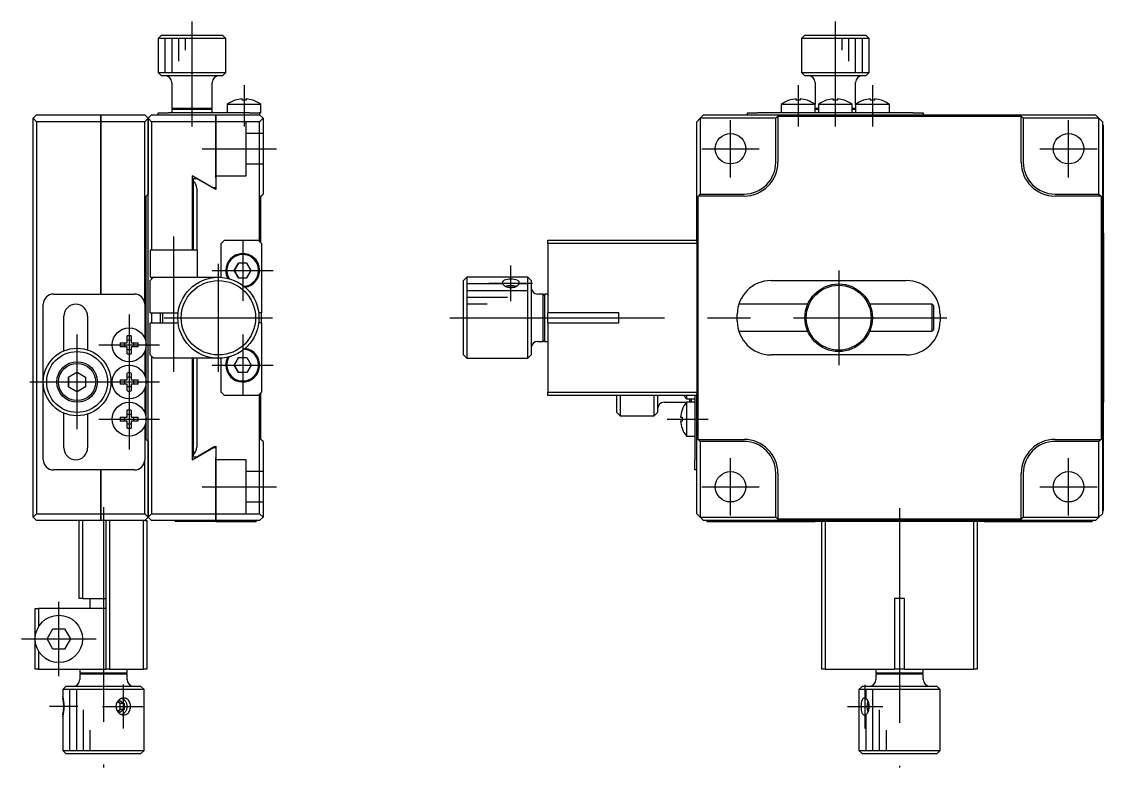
# Model space of a CAD drawing. Extents: x -96 to 255, y -132 to 114.
# Drawn here: x 94.6 to 254.6, y -66.5 to 43.8 of the extents above; entities that cross this region are included whole.
import ezdxf

# ---------------------------------------------------------------- set-up
doc = ezdxf.new("R2010")
doc.units = 0
doc.linetypes.add('CENTER', pattern=[50.8, 31.75, -6.35, 6.35, -6.35])
doc.linetypes.add('DASHED', pattern=[19.05, 12.7, -6.35])
doc.layers.get('0').update_dxf_attribs({"linetype": 'CONTINUOUS'})
doc.layers.add('CENTER', color=1, linetype='CENTER')

msp = doc.modelspace()

# ---------------------------------------------------------------- linework, layer by layer
at = {"color": 7, "linetype": 'CONTINUOUS'}
for p, q in [((115.32, 41.8), (114.82, 41.3)), ((115.32, 41.8), (124.32, 41.8)), ((124.82, 41.3), (124.32, 41.8)), ((210.47, 41.8), (209.97, 41.3)), ((210.47, 41.8), (214.97, 41.8)), ((214.97, 41.8), (219.47, 41.8)), ((219.97, 41.3), (219.47, 41.8)), ((124.82, 41.3), (114.82, 41.3)), ((114.82, 41.3), (114.82, 36.3)), ((115.82, 41.3), (115.82, 36.3)), ((116.82, 41.3), (116.82, 36.3)), ((117.82, 41.3), (117.82, 37.95)), ((118.82, 41.3), (118.82, 39.6)), ((124.82, 36.3), (124.82, 41.3)), ((214.97, 41.3), (209.97, 41.3)), ((209.97, 41.3), (209.97, 36.3)), ((219.97, 41.3), (214.97, 41.3)), ((215.97, 39.6), (215.97, 41.3)), ((216.97, 37.95), (216.97, 41.3)), ((217.97, 36.3), (217.97, 41.3)), ((218.97, 36.3), (218.97, 41.3)), ((219.97, 36.3), (219.97, 41.3)), ((114.82, 36.3), (115.32, 35.8)), ((114.82, 36.3), (124.82, 36.3)), ((124.32, 35.8), (115.32, 35.8)), ((124.32, 35.8), (124.82, 36.3)), ((209.97, 36.3), (219.97, 36.3)), ((209.97, 36.3), (210.47, 35.8)), ((219.47, 35.8), (210.47, 35.8)), ((219.47, 35.8), (219.97, 36.3)), ((116.82, 34.8), (116.82, 31)), ((122.82, 31), (122.82, 34.8)), ((211.97, 34.8), (211.97, 31.52)), ((217.97, 31.52), (217.97, 34.8)), ((126.2, 32.17), (126.17, 32.17)), ((127.22, 32.17), (127.22, 32.38)), ((127.82, 32.17), (127.22, 32.17)), ((127.82, 32.38), (127.82, 32.17)), ((128.87, 32.17), (128.83, 32.17)), ((208.15, 32.17), (208.12, 32.17)), ((209.17, 32.17), (209.17, 32.38)), ((209.77, 32.17), (209.17, 32.17)), ((209.77, 32.38), (209.77, 32.17)), ((210.82, 32.17), (210.78, 32.17)), ((213.65, 32.17), (213.62, 32.17)), ((214.67, 32.17), (214.67, 32.38)), ((215.27, 32.17), (214.67, 32.17)), ((215.27, 32.38), (215.27, 32.17)), ((216.32, 32.17), (216.28, 32.17)), ((219.15, 32.17), (219.12, 32.17)), ((220.17, 32.17), (220.17, 32.38)), ((220.77, 32.17), (220.17, 32.17)), ((220.77, 32.38), (220.77, 32.17)), ((221.82, 32.17), (221.78, 32.17)), ((116.82, 31), (117.02, 30.8)), ((116.82, 31), (122.82, 31)), ((122.82, 30.8), (116.82, 30.8)), ((116.82, 30.8), (116.82, 30.3)), ((122.62, 30.8), (117.02, 30.8)), ((122.62, 30.8), (122.82, 31)), ((122.82, 30.3), (122.82, 30.8)), ((125.02, 31.52), (125.02, 30.3)), ((127.52, 31.52), (125.02, 31.52)), ((130.02, 31.52), (127.52, 31.52)), ((130.02, 30.3), (130.02, 31.52)), ((211.97, 31.52), (206.97, 31.52)), ((206.97, 31.52), (206.97, 30.3)), ((211.97, 30.3), (211.97, 31.52)), ((211.97, 31), (212.17, 30.8)), ((211.97, 31), (212.47, 31)), ((212.47, 30.8), (211.97, 30.8)), ((217.47, 31.52), (212.47, 31.52)), ((212.47, 31.52), (212.47, 30.3)), ((217.47, 30.3), (217.47, 31.52)), ((217.47, 31), (217.97, 31)), ((217.97, 30.8), (217.47, 30.8)), ((217.77, 30.8), (217.97, 31)), ((217.97, 31.52), (217.97, 30.3)), ((222.97, 31.52), (217.97, 31.52)), ((222.97, 30.3), (222.97, 31.52)), ((96.32, 29.5), (96.82, 30)), ((96.32, -29.5), (96.32, 29.5)), ((96.82, 29), (96.32, 29.5)), ((96.82, 30), (106.32, 30)), ((96.82, 29), (96.82, -29)), ((106.32, 29), (96.82, 29)), ((106.32, 30), (112.82, 30)), ((106.32, 29), (106.32, 30)), ((106.32, 30), (106.32, 29)), ((106.32, 3.5), (106.32, 29)), ((106.32, 29), (106.32, 3.5)), ((112.82, 29), (106.32, 29)), ((112.82, 30), (113.32, 29.5)), ((113.32, 29.5), (112.82, 29)), ((112.82, 2), (112.82, 29)), ((113.32, 29.5), (113.82, 30)), ((113.32, 18.3), (113.32, 29.5)), ((113.32, 29.5), (113.32, 18.3)), ((113.82, 29), (113.32, 29.5)), ((113.82, 30), (123.32, 30)), ((113.82, 29), (113.82, 10)), ((123.32, 29), (113.82, 29)), ((114.82, 30.3), (116.32, 30.3)), ((114.82, 30), (114.82, 30.3)), ((128.32, 30.3), (116.32, 30.3)), ((123.32, 30), (129.82, 30)), ((123.32, 29), (123.32, 30)), ((123.32, 30), (123.32, 29)), ((129.82, 29), (123.32, 29)), ((123.32, 29), (123.32, 20.7)), ((123.32, 20.7), (123.32, 29)), ((128.32, 30.3), (129.82, 30.3)), ((129.82, 30.3), (129.82, 30)), ((130.02, 30.3), (129.82, 30.3)), ((129.82, 30), (130.32, 29.5)), ((130.32, 29.5), (129.82, 29)), ((129.82, 11.3), (129.82, 29)), ((130.32, 29.5), (130.32, 18.3)), ((194.97, 29.5), (194.47, 29)), ((194.47, 11.3), (194.47, 29)), ((195.47, 30), (194.97, 29.5)), ((206.17, 29.5), (194.97, 29.5)), ((194.97, 29.5), (194.97, 18.3)), ((195.47, 30), (203.47, 30)), ((201.97, 30.3), (203.47, 30.3)), ((201.97, 30), (201.97, 30.3)), ((208.49, 30.3), (203.47, 30.3)), ((203.47, 30), (226.47, 30)), ((203.47, 30), (226.47, 30)), ((206.17, 29.5), (206.47, 29.8)), ((206.17, 23), (206.17, 29.5)), ((206.47, 29.8), (242.47, 29.8)), ((206.47, 29.8), (206.47, 23)), ((210.45, 30.3), (208.49, 30.3)), ((211.97, 30.3), (210.45, 30.3)), ((217.97, 30.3), (211.97, 30.3)), ((219.49, 30.3), (217.97, 30.3)), ((221.45, 30.3), (219.49, 30.3)), ((226.47, 30.3), (221.45, 30.3)), ((226.47, 30.3), (227.97, 30.3)), ((226.47, 30), (253.47, 30)), ((227.97, 30.3), (227.97, 30)), ((242.47, 23), (242.47, 29.8)), ((242.47, 29.8), (242.77, 29.5)), ((253.97, 29.5), (242.77, 29.5)), ((242.77, 29.5), (242.77, 23)), ((253.97, 29.5), (253.47, 30)), ((253.97, 18.3), (253.97, 29.5)), ((254.47, 29), (253.97, 29.5)), ((254.47, 29), (254.47, -29)), ((254.47, 28.5), (254.62, 28.5)), ((254.62, 12.5), (254.62, 28.5)), ((119.82, 21), (119.82, 10)), ((123.32, 18.98), (119.82, 21)), ((120.02, 20.6), (120.51, 20.6)), ((120.02, 20.22), (120.02, 20.6)), ((120.02, 10), (120.02, 20.22)), ((120.51, 20.6), (123.11, 19.1)), ((123.32, 19.2), (122.93, 19.2)), ((123.32, 20.7), (123.32, 18.98)), ((113.02, 18), (113.32, 18.3)), ((113.02, -4), (113.02, 18)), ((113.32, -18.3), (113.32, 18.3)), ((120.52, 19.1), (120.52, 10)), ((123.32, 18.98), (123.11, 19.1)), ((130.02, 18), (130.32, 18.3)), ((130.02, 11.1), (130.02, 18)), ((194.67, 18), (194.97, 18.3)), ((194.67, -18), (194.67, 18)), ((201.47, 18), (194.67, 18)), ((194.97, 18.3), (201.47, 18.3)), ((247.47, 18.3), (253.97, 18.3)), ((254.27, 18), (247.47, 18)), ((253.97, 18.3), (254.27, 18)), ((254.27, 18), (254.27, -18)), ((124.62, 11.5), (124.12, 11)), ((124.62, 11.5), (129.62, 11.5)), ((130.12, 11), (129.62, 11.5)), ((172.47, 11.5), (194.47, 11.5)), ((172.47, 11), (172.47, 11.5)), ((194.47, 11.3), (194.47, 11)), ((254.47, 12.5), (254.62, 12.5)), ((254.62, 12.49), (254.62, 12)), ((254.62, 12), (254.62, 11)), ((113.62, 10), (113.62, 6)), ((120.62, 10), (113.62, 10)), ((120.62, 6), (120.62, 10)), ((124.12, 6), (124.12, 11)), ((130.12, 11), (130.12, 0.75)), ((194.47, 11), (172.47, 11)), ((172.47, 11), (172.47, 0.75)), ((194.47, 11), (194.47, -11)), ((254.62, 11), (254.62, 10)), ((254.62, 10), (254.62, 9)), ((126.05, 7), (126.68, 8.1)), ((126.68, 8.1), (126.05, 7)), ((127.95, 8.1), (126.68, 8.1)), ((128.59, 7), (127.95, 8.1)), ((254.62, 9), (254.62, 8)), ((254.62, 8), (254.62, 7)), ((126.68, 5.9), (126.05, 7)), ((126.05, 7), (126.68, 5.9)), ((127.95, 5.9), (128.59, 7)), ((254.62, 7), (254.62, 6)), ((114.12, 6), (113.62, 5.5)), ((113.62, 6), (114.12, 6)), ((113.62, 0.75), (113.62, 5.5)), ((113.82, 6), (113.82, 5.7)), ((114.12, 6), (123.72, 6)), ((123.72, 6), (124.12, 6)), ((125.32, 5.78), (125.32, 5.78)), ((126.68, 5.9), (127.95, 5.9)), ((160.47, 6), (159.97, 5.5)), ((159.97, -5.5), (159.97, 5.5)), ((169.47, 6), (160.47, 6)), ((160.47, 6), (160.47, -6)), ((165.78, 5), (160.47, 5)), ((165.75, 5.34), (165.72, 5.24)), ((165.72, 5.24), (165.72, 5.2)), ((165.72, 5.2), (165.74, 5.08)), ((165.74, 5.08), (165.79, 4.97)), ((165.82, 5.42), (165.75, 5.34)), ((165.79, 4.97), (165.85, 4.89)), ((165.92, 5.5), (165.82, 5.42)), ((165.85, 4.89), (165.93, 4.81)), ((166.01, 5.55), (165.92, 5.5)), ((165.93, 4.81), (166.03, 4.73)), ((168.05, 5.48), (167.94, 5.55)), ((167.99, 4.8), (168.07, 4.88)), ((168.14, 5.4), (168.05, 5.48)), ((168.07, 4.88), (168.14, 4.96)), ((168.2, 5.31), (168.14, 5.4)), ((168.14, 4.96), (168.19, 5.07)), ((168.19, 5.07), (168.22, 5.18)), ((168.22, 5.2), (168.2, 5.31)), ((169.47, 5), (168.21, 5)), ((168.22, 5.18), (168.22, 5.2)), ((169.47, -6), (169.47, 6)), ((169.97, 5.5), (169.47, 6)), ((169.97, 5.5), (169.97, -5.5)), ((205.47, 5.5), (225.47, 5.5)), ((254.62, 6), (254.62, 5)), ((254.62, 5), (254.62, 4)), ((99.32, 3.5), (111.32, 3.5)), ((169.47, 4), (160.47, 4)), ((166.18, 4.64), (166.26, 4.67)), ((166.26, 4.67), (166.36, 4.7)), ((166.36, 4.7), (166.45, 4.73)), ((166.45, 4.73), (166.55, 4.75)), ((166.53, 4.53), (167.4, 4.53)), ((166.55, 4.75), (166.65, 4.76)), ((166.65, 4.76), (166.75, 4.77)), ((166.75, 4.77), (166.86, 4.78)), ((166.86, 4.78), (166.97, 4.78)), ((166.97, 4.78), (167.07, 4.78)), ((167.07, 4.78), (167.18, 4.77)), ((167.18, 4.77), (167.28, 4.76)), ((167.28, 4.76), (167.38, 4.75)), ((167.38, 4.75), (167.48, 4.73)), ((167.48, 4.73), (167.58, 4.7)), ((167.58, 4.7), (167.67, 4.67)), ((167.67, 4.67), (167.75, 4.64)), ((171.77, 3.5), (170.97, 3.5)), ((171.77, -3.5), (171.77, 3.5)), ((171.97, 3.3), (171.77, 3.5)), ((171.97, 3.5), (171.97, -3.5)), ((172.47, 3.5), (171.97, 3.5)), ((171.97, 3.3), (171.97, -3.3)), ((254.62, 4), (254.62, 3)), ((97.82, -9.5), (97.82, 2)), ((112.82, 2), (112.82, -3.02)), ((166.47, 3), (160.47, 3)), ((163.47, 2), (160.47, 2)), ((210.88, 2), (200.7, 2)), ((229.27, 2), (220.05, 2)), ((220.05, 2), (220.05, 2)), ((220.05, 2), (220.05, 2)), ((229.27, -0.33), (229.27, 2)), ((229.47, 1.8), (229.27, 2)), ((229.47, 1.8), (229.47, -0.3)), ((254.62, 3), (254.62, 2)), ((254.62, 2), (254.62, 1)), ((100.87, -4.9), (100.87, 0.25)), ((104.37, 0.25), (104.37, -4.75)), ((113.62, 0.75), (117.76, 0.75)), ((113.82, 0.75), (113.82, -0.75)), ((115.12, 0.75), (115.12, -0.75)), ((130.12, 0.75), (129.67, 0.75)), ((130.12, -0.75), (130.12, 0.75)), ((172.47, -0.75), (172.47, 0.75)), ((172.47, -0.75), (172.47, 0.75)), ((182.97, 0.75), (172.47, 0.75)), ((182.97, -0.75), (182.97, 0.75)), ((200.47, -0.5), (200.47, 0.5)), ((230.47, 0.5), (230.47, -0.5)), ((254.62, 1), (254.62, 0)), ((254.62, 0), (254.62, -1)), ((113.62, -0.75), (117.76, -0.75)), ((113.62, -5.5), (113.62, -0.75)), ((117.91, -1.5), (117.91, -1.5)), ((130.12, -0.75), (129.67, -0.75)), ((130.12, -0.75), (130.12, -11)), ((172.47, -0.75), (182.97, -0.75)), ((172.47, -0.75), (172.47, -11)), ((229.27, -2), (229.27, -0.33)), ((229.47, -0.3), (229.47, -1.8)), ((254.62, -1), (254.62, -2)), ((110.22, -3.7), (110.22, -2.68)), ((110.82, -2.68), (110.82, -3.7)), ((200.7, -2), (210.88, -2)), ((210.88, -2), (210.88, -2)), ((210.88, -2), (210.88, -2)), ((220.05, -2), (229.27, -2)), ((229.27, -2), (229.47, -1.8)), ((254.62, -2), (254.62, -3)), ((254.62, -3), (254.62, -4)), ((109.2, -3.7), (110.22, -3.7)), ((110.22, -4.3), (109.2, -4.3)), ((110.22, -5.32), (110.22, -4.3)), ((110.82, -3.7), (111.83, -3.7)), ((111.83, -4.3), (110.82, -4.3)), ((110.82, -4.3), (110.82, -5.32)), ((113.02, -9.5), (113.02, -4)), ((170.97, -3.5), (171.77, -3.5)), ((171.77, -3.5), (171.97, -3.3)), ((171.97, -3.5), (172.47, -3.5)), ((254.62, -4), (254.62, -5)), ((112.82, -4.98), (112.82, -8.52)), ((113.62, -5.5), (114.12, -6)), ((113.82, -5.7), (113.82, -29)), ((123.72, -6), (114.12, -6)), ((119.82, -6), (119.82, -21)), ((120.02, -20.22), (120.02, -6)), ((120.52, -6), (120.52, -19.1)), ((124.12, -6), (123.72, -6)), ((124.12, -11), (124.12, -6)), ((126.68, -5.9), (126.05, -7)), ((126.05, -7), (126.68, -5.9)), ((126.68, -5.9), (127.95, -5.9)), ((127.95, -5.9), (128.59, -7)), ((159.97, -5.5), (160.47, -6)), ((160.47, -6), (169.47, -6)), ((169.47, -6), (169.97, -5.5)), ((225.47, -5.5), (205.47, -5.5)), ((254.62, -5), (254.62, -6)), ((254.62, -6), (254.62, -7)), ((126.05, -7), (126.68, -8.1)), ((126.68, -8.1), (126.05, -7)), ((128.59, -7), (127.95, -8.1)), ((254.62, -7), (254.62, -8)), ((254.62, -8), (254.62, -9)), ((97.82, -21), (97.82, -9.5)), ((102.82, -8.06), (101.57, -8.78)), ((101.57, -8.78), (102.82, -8.06)), ((101.57, -8.78), (101.57, -10.22)), ((101.57, -10.22), (101.57, -8.78)), ((102.82, -8.06), (104.07, -8.78)), ((104.07, -8.78), (104.07, -10.22)), ((109.2, -9.2), (110.22, -9.2)), ((110.22, -9.2), (110.22, -8.18)), ((110.82, -8.18), (110.82, -9.2)), ((110.82, -9.2), (111.83, -9.2)), ((113.02, -15), (113.02, -9.5)), ((127.95, -8.1), (126.68, -8.1)), ((254.62, -9), (254.62, -10)), ((101.57, -10.22), (102.82, -10.94)), ((102.82, -10.94), (101.57, -10.22)), ((104.07, -10.22), (102.82, -10.94)), ((110.22, -9.8), (109.2, -9.8)), ((110.22, -10.82), (110.22, -9.8)), ((111.83, -9.8), (110.82, -9.8)), ((110.82, -9.8), (110.82, -10.82)), ((112.82, -10.48), (112.82, -14.02)), ((124.12, -11), (124.62, -11.5)), ((129.62, -11.5), (130.12, -11)), ((130.02, -18), (130.02, -11.1)), ((172.47, -11), (194.47, -11)), ((172.47, -11.5), (172.47, -11)), ((194.47, -11), (194.47, -11.3)), ((254.62, -10), (254.62, -11)), ((254.62, -11), (254.62, -12)), ((129.62, -11.5), (124.62, -11.5)), ((129.82, -29), (129.82, -11.3)), ((194.47, -11.5), (172.47, -11.5)), ((182.67, -14), (182.67, -11.5)), ((183.17, -11.5), (183.17, -14.5)), ((188.17, -14.5), (188.17, -11.5)), ((188.67, -11.5), (188.67, -14)), ((189.67, -12.5), (192.94, -12.5)), ((192.94, -11.5), (192.94, -12)), ((192.94, -12), (194.17, -12)), ((192.94, -12.5), (192.94, -17.5)), ((194.17, -12.5), (192.94, -12.5)), ((193.47, -12.5), (193.47, -12)), ((193.47, -12.5), (193.67, -12.3)), ((193.67, -12), (193.67, -12.5)), ((194.17, -11.5), (194.17, -14.02)), ((194.47, -29), (194.47, -11.3)), ((254.47, -12.5), (254.62, -12.5)), ((254.62, -12), (254.62, -12.49)), ((254.62, -28.5), (254.62, -12.5)), ((100.87, -19.25), (100.87, -14.1)), ((104.37, -14.25), (104.37, -19.25)), ((110.22, -14.7), (110.22, -13.68)), ((110.82, -13.68), (110.82, -14.7)), ((182.67, -14), (183.17, -14.5)), ((188.17, -14.5), (188.67, -14)), ((192.3, -13.65), (192.3, -13.68)), ((194.17, -14.02), (194.17, -15.98)), ((109.2, -14.7), (110.22, -14.7)), ((110.22, -15.3), (109.2, -15.3)), ((110.22, -16.32), (110.22, -15.3)), ((110.82, -14.7), (111.83, -14.7)), ((111.83, -15.3), (110.82, -15.3)), ((110.82, -15.3), (110.82, -16.32)), ((112.82, -15.98), (112.82, -21)), ((113.02, -18), (113.02, -15)), ((183.17, -14.5), (188.17, -14.5)), ((192.09, -14.7), (192.3, -14.7)), ((192.3, -15.3), (192.09, -15.3)), ((192.3, -14.7), (192.3, -15.3)), ((194.17, -15.98), (194.17, -21)), ((192.3, -16.32), (192.3, -16.35)), ((192.94, -17.5), (194.17, -17.5)), ((113.32, -18.3), (113.02, -18)), ((113.32, -29.5), (113.32, -18.3)), ((113.32, -18.3), (113.32, -29.5)), ((119.82, -21), (123.32, -18.98)), ((123.11, -19.1), (120.51, -20.6)), ((122.93, -19.2), (123.32, -19.2)), ((123.11, -19.1), (123.32, -18.98)), ((123.32, -18.98), (123.32, -20.7)), ((130.32, -18.3), (130.02, -18)), ((130.32, -18.3), (130.32, -29.5)), ((194.67, -18), (201.47, -18)), ((194.97, -18.3), (194.67, -18)), ((194.97, -18.3), (194.97, -29.5)), ((201.47, -18.3), (194.97, -18.3)), ((247.47, -18), (254.27, -18)), ((253.97, -18.3), (247.47, -18.3)), ((254.27, -18), (253.97, -18.3)), ((253.97, -29.5), (253.97, -18.3)), ((120.02, -20.6), (120.02, -20.22)), ((120.51, -20.6), (120.02, -20.6)), ((123.32, -20.7), (123.32, -29)), ((123.32, -29), (123.32, -20.7)), ((112.82, -29), (112.82, -21)), ((194.17, -22.5), (194.17, -21)), ((111.32, -22.5), (99.32, -22.5)), ((106.32, -22.5), (106.32, -29)), ((106.32, -29), (106.32, -22.5)), ((194.47, -22.5), (194.17, -22.5)), ((206.17, -29.5), (206.17, -23)), ((206.47, -23), (206.47, -29.8)), ((242.47, -29.8), (242.47, -23)), ((242.77, -23), (242.77, -29.5)), ((254.47, -28.5), (254.62, -28.5)), ((96.32, -29.5), (96.82, -29)), ((96.82, -30), (96.32, -29.5)), ((96.82, -29), (106.32, -29)), ((106.32, -30), (96.82, -30)), ((103.12, -41.5), (103.12, -30)), ((103.62, -30), (103.62, -41.5)), ((106.32, -29), (112.82, -29)), ((106.32, -30), (106.32, -29)), ((106.32, -29), (106.32, -30)), ((112.82, -30), (106.32, -30)), ((107.12, -52), (107.12, -30)), ((107.62, -30), (107.62, -52)), ((112.62, -52), (112.62, -30)), ((112.82, -29), (113.32, -29.5)), ((113.32, -29.5), (112.82, -30)), ((112.82, -30), (113.12, -30)), ((113.12, -30), (113.12, -52)), ((113.32, -29.5), (113.82, -29)), ((113.82, -30), (113.32, -29.5)), ((113.82, -29), (123.32, -29)), ((123.32, -30), (113.82, -30)), ((117.32, -30), (117.32, -30.15)), ((123.32, -30.15), (117.32, -30.15)), ((123.32, -29), (129.82, -29)), ((123.32, -30), (123.32, -29)), ((123.32, -29), (123.32, -30)), ((129.82, -30), (123.32, -30)), ((123.32, -30.15), (123.32, -30)), ((123.32, -30), (123.32, -30.15)), ((123.32, -30.15), (129.32, -30.15)), ((129.32, -30), (129.32, -30.15)), ((129.82, -29), (130.32, -29.5)), ((130.32, -29.5), (129.82, -30)), ((194.47, -29), (194.97, -29.5)), ((194.97, -29.5), (206.17, -29.5)), ((194.97, -29.5), (195.47, -30)), ((253.47, -30), (195.47, -30)), ((195.97, -30), (195.97, -30.15)), ((195.97, -30.15), (211.97, -30.15)), ((206.47, -29.8), (206.17, -29.5)), ((242.47, -29.8), (206.47, -29.8)), ((211.97, -30), (211.97, -30.15)), ((212.47, -30.15), (211.98, -30.15)), ((213.47, -30.15), (212.47, -30.15)), ((212.97, -52), (212.97, -30.15)), ((213.47, -30.15), (213.47, -52)), ((214.47, -30.15), (213.47, -30.15)), ((215.47, -30.15), (214.47, -30.15)), ((216.47, -30.15), (215.47, -30.15)), ((217.47, -30.15), (216.47, -30.15)), ((218.47, -30.15), (217.47, -30.15)), ((219.47, -30.15), (218.47, -30.15)), ((220.47, -30.15), (219.47, -30.15)), ((221.47, -30.15), (220.47, -30.15)), ((222.47, -30.15), (221.47, -30.15)), ((223.47, -30.15), (222.47, -30.15)), ((224.47, -30.15), (223.47, -30.15)), ((225.47, -30.15), (224.47, -30.15)), ((226.47, -30.15), (225.47, -30.15)), ((227.47, -30.15), (226.47, -30.15)), ((228.47, -30.15), (227.47, -30.15)), ((229.47, -30.15), (228.47, -30.15)), ((230.47, -30.15), (229.47, -30.15)), ((231.47, -30.15), (230.47, -30.15)), ((232.47, -30.15), (231.47, -30.15)), ((233.47, -30.15), (232.47, -30.15)), ((234.47, -30.15), (233.47, -30.15)), ((235.47, -30.15), (234.47, -30.15)), ((235.47, -52), (235.47, -30.15)), ((236.47, -30.15), (235.47, -30.15)), ((235.97, -30.15), (235.97, -52)), ((236.96, -30.15), (236.47, -30.15)), ((236.97, -30), (236.97, -30.15)), ((236.97, -30.15), (252.97, -30.15)), ((242.77, -29.5), (242.47, -29.8)), ((242.77, -29.5), (253.97, -29.5)), ((252.97, -30), (252.97, -30.15)), ((253.47, -30), (253.97, -29.5)), ((253.97, -29.5), (254.47, -29)), ((103.62, -41.5), (103.12, -41.5)), ((103.62, -41.5), (107.12, -41.5)), ((104.72, -41.5), (104.72, -43)), ((223.72, -41.5), (223.72, -52)), ((225.22, -41.5), (223.72, -41.5)), ((225.22, -52), (225.22, -41.5)), ((96.62, -43), (97.12, -43)), ((96.62, -47.5), (96.62, -43)), ((97.12, -43), (97.12, -45.7)), ((107.12, -43), (97.12, -43)), ((98.38, -47.5), (99.25, -46)), ((99.25, -46), (100.98, -46)), ((100.98, -46), (101.85, -47.5)), ((96.62, -52), (96.62, -47.5)), ((99.25, -49), (98.38, -47.5)), ((101.85, -47.5), (100.98, -49)), ((97.12, -49.3), (97.12, -52)), ((100.98, -49), (99.25, -49)), ((97.12, -52), (96.62, -52)), ((97.12, -52), (107.12, -52)), ((103.22, -52), (103.22, -52.5)), ((103.22, -52.5), (106.72, -52.5)), ((103.42, -52.5), (103.22, -52.7)), ((103.22, -52.7), (103.22, -53.5)), ((106.72, -52.7), (103.22, -52.7)), ((106.72, -52.5), (110.22, -52.5)), ((110.22, -52.7), (106.72, -52.7)), ((107.62, -52), (107.12, -52)), ((107.62, -52), (112.62, -52)), ((110.22, -52.7), (110.02, -52.5)), ((110.22, -52.5), (110.22, -52)), ((110.22, -53.5), (110.22, -52.7)), ((113.12, -52), (112.62, -52)), ((213.47, -52), (212.97, -52)), ((213.47, -52), (223.72, -52)), ((220.97, -52), (220.97, -52.5)), ((220.97, -52.5), (227.97, -52.5)), ((221.17, -52.5), (220.97, -52.7)), ((220.97, -52.7), (220.97, -53.5)), ((227.97, -52.7), (220.97, -52.7)), ((221.17, -52.5), (227.77, -52.5)), ((225.22, -52), (223.72, -52)), ((225.22, -52), (223.72, -52)), ((225.22, -52), (235.47, -52)), ((227.97, -52.7), (227.77, -52.5)), ((227.97, -52.5), (227.97, -52)), ((227.97, -53.5), (227.97, -52.7)), ((235.97, -52), (235.47, -52)), ((101.22, -54.5), (100.72, -55)), ((106.72, -55), (100.72, -55)), ((100.72, -55), (100.72, -56)), ((101.22, -54.5), (106.72, -54.5)), ((101.72, -55), (101.72, -64)), ((102.72, -55), (102.72, -64)), ((106.72, -54.5), (112.22, -54.5)), ((112.72, -55), (106.72, -55)), ((112.72, -55), (112.22, -54.5)), ((112.72, -64), (112.72, -55)), ((218.97, -54.5), (218.47, -55)), ((218.47, -55), (218.47, -64)), ((230.47, -55), (218.47, -55)), ((218.97, -54.5), (229.97, -54.5)), ((219.47, -55), (219.47, -56.26)), ((220.47, -55), (220.47, -64)), ((230.47, -55), (229.97, -54.5)), ((230.47, -64), (230.47, -55)), ((108.72, -56.9), (109.12, -56.63)), ((109.17, -57.07), (108.82, -56.83)), ((109.21, -56.39), (109.09, -56.47)), ((109.12, -56.63), (109.77, -57.07)), ((109.17, -57.93), (109.17, -57.07)), ((109.77, -57.07), (109.17, -57.07)), ((109.34, -56.33), (109.21, -56.39)), ((109.47, -56.28), (109.34, -56.33)), ((109.41, -56.3), (109.5, -56.33)), ((109.6, -56.26), (109.47, -56.28)), ((109.5, -56.33), (109.58, -56.37)), ((109.58, -56.37), (109.66, -56.42)), ((109.72, -56.25), (109.6, -56.26)), ((109.66, -56.42), (109.73, -56.47)), ((109.83, -56.26), (109.72, -56.25)), ((109.73, -56.47), (109.8, -56.53)), ((109.77, -57.07), (109.77, -57.93)), ((109.8, -56.53), (109.86, -56.6)), ((109.96, -56.28), (109.83, -56.26)), ((109.86, -56.6), (109.93, -56.67)), ((109.93, -56.67), (109.98, -56.75)), ((110.09, -56.33), (109.96, -56.28)), ((109.98, -56.75), (110.03, -56.83)), ((110.03, -56.83), (110.07, -56.92)), ((110.07, -56.92), (110.11, -57.01)), ((110.21, -56.4), (110.09, -56.33)), ((110.11, -57.01), (110.14, -57.1)), ((110.14, -57.1), (110.17, -57.2)), ((110.17, -57.2), (110.19, -57.3)), ((110.19, -57.3), (110.2, -57.4)), ((110.2, -57.4), (110.2, -57.5)), ((110.2, -57.5), (110.2, -57.6)), ((110.32, -56.48), (110.21, -56.4)), ((110.42, -56.58), (110.32, -56.48)), ((110.5, -56.69), (110.42, -56.58)), ((110.58, -56.81), (110.5, -56.69)), ((110.64, -56.95), (110.58, -56.81)), ((218.99, -56.41), (218.92, -56.53)), ((219.07, -56.33), (218.99, -56.41)), ((219.16, -56.27), (219.07, -56.33)), ((219.27, -56.25), (219.16, -56.27)), ((219.28, -56.25), (219.27, -56.25)), ((219.39, -56.27), (219.28, -56.25)), ((219.5, -56.33), (219.39, -56.27)), ((219.59, -56.4), (219.5, -56.33)), ((219.67, -56.48), (219.59, -56.4)), ((219.68, -57.5), (219.69, -57.39)), ((219.69, -57.61), (219.68, -57.5)), ((219.69, -57.29), (219.71, -57.18)), ((219.69, -57.39), (219.69, -57.29)), ((219.71, -57.18), (219.72, -57.08)), ((219.72, -57.08), (219.74, -56.98)), ((219.74, -56.98), (219.76, -56.89)), ((219.76, -56.89), (219.79, -56.8)), ((219.79, -56.8), (219.82, -56.71)), ((219.93, -57.93), (219.93, -57.07)), ((100.72, -59), (100.72, -64)), ((103.72, -58), (103.72, -64)), ((109.12, -58.37), (108.72, -58.1)), ((108.82, -58.17), (109.17, -57.93)), ((109.03, -58.49), (109.15, -58.58)), ((109.77, -57.93), (109.12, -58.37)), ((109.15, -58.58), (109.24, -58.63)), ((109.77, -57.93), (109.17, -57.93)), ((109.24, -58.63), (109.37, -58.69)), ((109.37, -58.69), (109.5, -58.73)), ((109.5, -58.67), (109.41, -58.7)), ((109.58, -58.63), (109.5, -58.67)), ((109.5, -58.73), (109.65, -58.75)), ((109.66, -58.58), (109.58, -58.63)), ((109.65, -58.75), (109.72, -58.75)), ((109.73, -58.53), (109.66, -58.58)), ((109.72, -58.75), (109.82, -58.74)), ((109.8, -58.47), (109.73, -58.53)), ((109.86, -58.4), (109.8, -58.47)), ((109.82, -58.74), (109.95, -58.72)), ((109.93, -58.33), (109.86, -58.4)), ((109.98, -58.25), (109.93, -58.33)), ((109.95, -58.72), (110.08, -58.67)), ((110.03, -58.17), (109.98, -58.25)), ((110.07, -58.08), (110.03, -58.17)), ((110.11, -57.99), (110.07, -58.08)), ((110.08, -58.67), (110.2, -58.61)), ((110.14, -57.9), (110.11, -57.99)), ((110.17, -57.8), (110.14, -57.9)), ((110.19, -57.7), (110.17, -57.8)), ((110.2, -57.6), (110.19, -57.7)), ((110.2, -58.61), (110.3, -58.53)), ((110.3, -58.53), (110.4, -58.44)), ((110.4, -58.44), (110.49, -58.33)), ((110.49, -58.33), (110.57, -58.2)), ((218.91, -58.46), (218.96, -58.55)), ((218.96, -58.55), (219.04, -58.65)), ((219.04, -58.65), (219.13, -58.72)), ((219.13, -58.72), (219.23, -58.75)), ((219.23, -58.75), (219.27, -58.75)), ((219.27, -58.75), (219.39, -58.73)), ((219.39, -58.73), (219.5, -58.67)), ((219.47, -58.69), (219.47, -64)), ((219.5, -58.67), (219.58, -58.61)), ((219.58, -58.61), (219.66, -58.53)), ((219.66, -58.53), (219.73, -58.44)), ((219.69, -57.71), (219.69, -57.61)), ((219.71, -57.82), (219.69, -57.71)), ((219.72, -57.92), (219.71, -57.82)), ((219.74, -58.02), (219.72, -57.92)), ((219.76, -58.11), (219.74, -58.02)), ((219.79, -58.2), (219.76, -58.11)), ((219.82, -58.29), (219.79, -58.2)), ((221.47, -58), (221.47, -64)), ((104.72, -61), (104.72, -64)), ((222.47, -61), (222.47, -64)), ((100.72, -64), (112.72, -64)), ((100.72, -64), (101.22, -64.5)), ((112.22, -64.5), (112.72, -64)), ((218.47, -64), (230.47, -64)), ((218.47, -64), (218.97, -64.5)), ((229.97, -64.5), (230.47, -64)), ((112.22, -64.5), (101.22, -64.5)), ((229.97, -64.5), (218.97, -64.5))]:
    msp.add_line(p, q, dxfattribs=at)
at = {"color": 3, "linetype": 'DASHED'}
for p, q in [((127.82, 21), (127.82, 29)), ((130.32, 27.25), (127.82, 27.25)), ((127.82, 22.75), (130.32, 22.75)), ((123.32, 21), (127.82, 21)), ((127.82, -21), (123.32, -21)), ((127.82, -29), (127.82, -21)), ((130.32, -22.75), (127.82, -22.75)), ((127.82, -27.25), (130.32, -27.25))]:
    msp.add_line(p, q, dxfattribs=at)
at = {"color": 3, "linetype": 'CONTINUOUS'}
msp.add_line((115.5, -0.75), (115.5, 0.75), dxfattribs=at)
at = {"color": 7, "linetype": 'CONTINUOUS'}
for centre, radius in [((199.47, 25), 2.25), ((249.47, 25), 2.25), ((123.72, 0), 6), ((123.72, 0), 5.5), ((215.47, 0), 5), ((215.47, 0), 4.8), ((110.52, -4), 2.5), ((102.82, -9.5), 5), ((102.82, -9.5), 4.5), ((102.82, -9.5), 3), ((102.82, -9.5), 2.75), ((110.52, -9.5), 2.5), ((110.52, -15), 2.5), ((199.47, -25), 2.25), ((249.47, -25), 2.25), ((100.12, -47.5), 3.5)]:
    msp.add_circle(centre, radius, dxfattribs=at)
for centre, radius, start, end in [((115.82, 34.8), 1, 0, 90), ((123.82, 34.8), 1, 90, 180), ((210.97, 34.8), 1, 0, 90), ((218.97, 34.8), 1, 90, 180), ((127.52, 28.4), 4, 109.7246, 128.6822), ((127.52, 28.4), 3.99, 94.3134, 109.2682), ((127.52, 28.4), 3.99, 70.7318, 85.6866), ((127.52, 28.4), 4, 51.3178, 70.2754), ((209.47, 28.4), 4, 109.7246, 128.6822), ((209.47, 28.4), 3.99, 94.3134, 109.2682), ((209.47, 28.4), 3.99, 70.7318, 85.6866), ((209.47, 28.4), 4, 51.3178, 70.2754), ((214.97, 28.4), 4, 109.7246, 128.6822), ((214.97, 28.4), 3.99, 94.3134, 109.2682), ((214.97, 28.4), 3.99, 70.7318, 85.6866), ((214.97, 28.4), 4, 51.3178, 70.2754), ((220.47, 28.4), 4, 109.7246, 128.6822), ((220.47, 28.4), 3.99, 94.3134, 109.2682), ((220.47, 28.4), 3.99, 70.7318, 85.6866), ((220.47, 28.4), 4, 51.3178, 70.2754), ((201.47, 23), 5, 270, 0), ((201.47, 23), 4.7, 270, 0), ((247.47, 23), 5, 180, 270), ((247.47, 23), 4.7, 180, 270), ((119.02, 19.1), 1.5, 0, 48.1897), ((127.32, 7), 2.5, 277.8591, 180), ((127.32, 7), 2.35, 274.4663, 211.1015), ((127.32, 7), 2.5, 180, 207.7087), ((166.96, 2.7), 3, 71.1295, 108.4921), ((205.47, 0.5), 5, 90, 180), ((225.47, 0.5), 5, 0, 90), ((99.32, 2), 1.5, 90, 180), ((111.32, 2), 1.5, 0, 90), ((166.95, 6.12), 1.67, 236.483, 270.6524), ((166.99, 6.1), 1.64, 269.3102, 307.6896), ((170.97, 4.5), 1, 180, 270), ((102.62, 0.25), 1.75, 0, 180), ((205.47, -0.5), 5, 180, 270), ((225.47, -0.5), 5, 270, 0), ((110.52, -4), 1.35, 77.1604, 102.8396), ((110.52, -4), 1.35, 167.1604, 192.8396), ((110.52, -4), 0.708, 154.9481, 205.0519), ((110.52, -4), 0.708, 64.9481, 115.0519), ((110.52, -4), 0.708, 244.9481, 295.0519), ((110.52, -4), 0.708, 334.9481, 25.0519), ((110.52, -4), 1.35, 347.1604, 12.8396), ((127.32, -7), 2.5, 180, 82.1409), ((127.32, -7), 2.35, 148.8985, 85.5337), ((170.97, -4.5), 1, 90, 180), ((110.52, -4), 1.35, 257.1604, 282.8396), ((127.32, -7), 2.5, 152.2913, 180), ((110.52, -9.5), 1.35, 167.1604, 192.8396), ((110.52, -9.5), 0.708, 154.9481, 205.0519), ((110.52, -9.5), 1.35, 77.1604, 102.8396), ((110.52, -9.5), 0.708, 64.9481, 115.0519), ((110.52, -9.5), 0.708, 334.9481, 25.0519), ((110.52, -9.5), 1.35, 347.1604, 12.8396), ((110.52, -9.5), 0.708, 244.9481, 295.0519), ((110.52, -9.5), 1.35, 257.1604, 282.8396), ((189.67, -13.5), 1, 90, 180), ((196.07, -15), 4, 141.3178, 160.2754), ((196.07, -9.5), 4, 210, 218.6822), ((110.52, -15), 1.35, 77.1604, 102.8396), ((110.52, -15), 0.708, 64.9481, 115.0519), ((196.07, -15), 3.99, 160.7318, 175.6866), ((110.52, -15), 1.35, 167.1604, 192.8396), ((110.52, -15), 0.708, 154.9481, 205.0519), ((110.52, -15), 0.708, 244.9481, 295.0519), ((110.52, -15), 0.708, 334.9481, 25.0519), ((110.52, -15), 1.35, 347.1604, 12.8396), ((196.07, -15), 3.99, 184.3134, 199.2682), ((110.52, -15), 1.35, 257.1604, 282.8396), ((196.07, -15), 4, 199.7246, 218.6822), ((119.02, -19.1), 1.5, 311.8103, 0), ((201.47, -23), 5, 0, 90), ((201.47, -23), 4.7, 0, 90), ((247.47, -23), 5, 90, 180), ((247.47, -23), 4.7, 90, 180), ((102.62, -19.25), 1.75, 180, 0), ((99.32, -21), 1.5, 180, 270), ((111.32, -21), 1.5, 270, 0), ((102.22, -53.5), 1, 270, 0), ((111.22, -53.5), 1, 180, 270), ((219.97, -53.5), 1, 270, 0), ((228.97, -53.5), 1, 180, 270), ((95.04, -57.5), 5.81, 347.7746, 12.2254), ((109.86, -57.5), 1.29, 126.8097, 230.0299), ((109.22, -57.51), 1.51, 332.8987, 0.4842), ((109.16, -57.5), 1.58, 359.8579, 20.2719), ((221.76, -57.5), 3, 161.1295, 198.4921), ((218.37, -57.48), 1.64, 359.3102, 37.6896), ((218.34, -57.52), 1.67, 326.483, 0.6524)]:
    msp.add_arc(centre, radius, start, end, dxfattribs=at)
at = {"color": 3, "linetype": 'CONTINUOUS'}
msp.add_arc((94.9, -57.5), 6, 345.5296, 14.4704, dxfattribs=at)
at = {"layer": 'CENTER', "color": 1, "linetype": 'CENTER'}
for p, q in [((119.82, 28.3), (119.82, 43.8)), ((214.97, 43.8), (214.97, 28.3)), ((127.52, 34.38), (127.52, 28.3)), ((209.47, 34.38), (209.47, 28.3)), ((220.47, 34.38), (220.47, 28.3)), ((199.47, 20.75), (199.47, 29.25)), ((249.47, 20.75), (249.47, 29.25)), ((121.32, 25), (132.32, 25)), ((195.22, 25), (203.72, 25)), ((245.22, 25), (253.72, 25)), ((117.12, -8), (117.12, 12)), ((127.32, 11.5), (127.32, 2.5)), ((123.72, -8), (123.72, 8)), ((122.82, 7), (131.82, 7)), ((166.98, 2.46), (166.98, 7.71)), ((215.47, 7), (215.47, -7)), ((163.73, 5.11), (170.2, 5.11)), ((110.52, 0.5), (110.52, -19.5)), ((115.72, 0), (131.72, 0)), ((157.97, 0), (231.47, 0)), ((102.82, -16.5), (102.82, -2.5)), ((127.32, -2.5), (127.32, -11.5)), ((106.02, -4), (115.02, -4)), ((122.82, -7), (131.82, -7)), ((95.82, -9.5), (115.02, -9.5)), ((106.02, -15), (115.02, -15)), ((190.09, -15), (196.17, -15)), ((199.47, -29.25), (199.47, -20.75)), ((249.47, -29.25), (249.47, -20.75)), ((121.32, -25), (132.32, -25)), ((195.22, -25), (203.72, -25)), ((245.22, -25), (253.72, -25)), ((106.72, -28), (106.72, -66.5)), ((224.47, -28.15), (224.47, -66.5)), ((100.12, -53), (100.12, -42)), ((94.62, -47.5), (105.62, -47.5)), ((109.65, -54.25), (109.65, -60.75)), ((219.38, -60.73), (219.38, -54.27)), ((102.91, -57.5), (98.72, -57.5)), ((106.57, -57.5), (112.73, -57.5)), ((216.76, -57.5), (222.01, -57.5))]:
    msp.add_line(p, q, dxfattribs=at)

doc.saveas('drawing.dxf')
